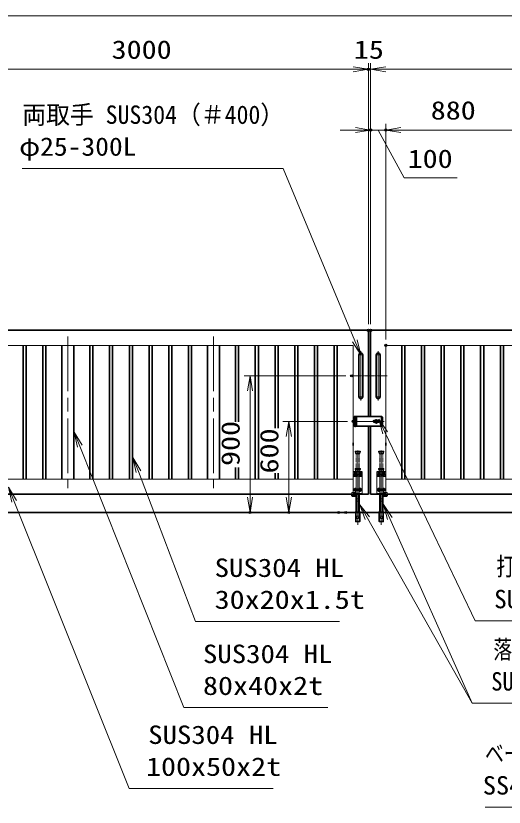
# Model space of a CAD drawing. Units: millimetres at full size. Extents: x -11880 to 11880, y -8400 to 8400.
# Drawn here: x -1593 to 1626, y -2434 to 2777 of the extents above; entities that cross this region are included whole.
import ezdxf
from ezdxf.enums import TextEntityAlignment as Align

# ---------------------------------------------------------------- set-up
doc = ezdxf.new("R2010")
doc.units = ezdxf.units.MM
doc.header["$LTSCALE"] = 30
doc.header["$PDMODE"] = 32
doc.header["$PDSIZE"] = 15
for name, pattern in [('DASHED', [7.5, 6, -1.5]), ('USER1', [18, 12, -1.5, 3, -1.5]), ('USER2', [9, 6, -0.75, 1.5, -0.75]), ('USER3', [1.125, 0.75, -0.125, 0.125, -0.125])]:
    doc.linetypes.add(name, pattern=pattern)
for name, color, linetype, lineweight in [('0-1_外形線', 7, 'Continuous', 35), ('0-2_軸線', 200, 'USER1', 15), ('0-3_細線', 2, 'Continuous', 35), ('0-4_寸法線', 4, 'Continuous', 18), ('0-5_0', 7, 'Continuous', 18), ('0-7_隠れ線', 140, 'DASHED', 18), ('0-9_01', 7, 'Continuous', 18), ('0-A_AM_0N', 7, 'Continuous', 50), ('0-B_AM_7N', 6, 'USER2', 18), ('0-C_想像線', 112, 'USER3', 15)]:
    doc.layers.add(name, color=color, linetype=linetype, lineweight=lineweight)
doc.layers.add('0-6_Defpoints', color=7, linetype='Continuous')
doc.styles.add('ＭＳ ゴシック', font='')
doc.styles.get('ＭＳ ゴシック').set_extended_font_data('MS Gothic')

# ---------------------------------------------------------------- blocks, each defined once
blk = doc.blocks.new('S29')
at = {"layer": '0-4_寸法線'}
for points in [[(25590082, 87747361.7), (25561603.6, 87747361.7), (25538879.5, 87804075.4), (25537763.7, 87806860.2)], [(25539343.6, 87804261.4), (25537763.7, 87806860.2), (25538415.3, 87803889.4)]]:
    blk.add_lwpolyline(points, dxfattribs=at)
at = {"layer": '0-4_寸法線', "color": 254, "style": 'ＭＳ ゴシック'}
for s, width, p in [('SUS304 HL', 1.15, (25565371.6, 87755062.2)), ('100x50x2t', 1.2, (25564939.6, 87748762.2))]:
    blk.add_text(s, height=3637, dxfattribs=dict(at, width=width)).set_placement(p, align=Align.BOTTOM_LEFT)
blk = doc.blocks.new('S30')
at = {"layer": '0-4_寸法線'}
for points in [[(25603222.1, 87780355.6), (25574743.7, 87780355.6), (25563439.2, 87809959), (25562369, 87812761.6)], [(25563906.3, 87810137.3), (25562369, 87812761.6), (25562972.1, 87809780.6)]]:
    blk.add_lwpolyline(points, dxfattribs=at)
at = {"layer": '0-4_寸法線', "color": 254, "style": 'ＭＳ ゴシック'}
for s, width, p in [('SUS304 HL', 1.15, (25578511.7, 87788056.2)), ('30x20x1.5t', 1.2, (25578511.7, 87781756.2))]:
    blk.add_text(s, height=3637, dxfattribs=dict(at, width=width)).set_placement(p, align=Align.BOTTOM_LEFT)
blk = doc.blocks.new('S31')
at = {"layer": '0-4_寸法線'}
for points in [[(25600917.6, 87763342.7), (25572439.2, 87763342.7), (25551851.4, 87814970.6), (25550740.2, 87817757.2)], [(25552315.9, 87815155.8), (25550740.2, 87817757.2), (25551387, 87814785.4)]]:
    blk.add_lwpolyline(points, dxfattribs=at)
at = {"layer": '0-4_寸法線', "color": 254, "style": 'ＭＳ ゴシック'}
for s, width, p in [('SUS304 HL', 1.15, (25576207.2, 87771043.2)), ('80x40x2t', 1.2, (25576207.2, 87764743.2))]:
    blk.add_text(s, height=3637, dxfattribs=dict(at, width=width)).set_placement(p, align=Align.BOTTOM_LEFT)
blk = doc.blocks.new('_Open')
at = {"layer": '0-5_0', "color": 4}
blk.add_line((-30, 5), (0, 0), dxfattribs=at)
blk.add_lwpolyline([(-30, -5), (0, 0), (-30, 0)], dxfattribs=at)
blk = doc.blocks.new('A$C130E4F3B')
at = {"layer": '0-1_外形線'}
for p, q in [((-375, -4125), (-375, 4125)), ((375, 4125), (375, -4125))]:
    blk.add_line(p, q, dxfattribs=at)
for centre, start, end in [((0, 4125), 0, 180), ((0, -4125), 180, 0)]:
    blk.add_arc(centre, 375, start, end, dxfattribs=at)
at = {"layer": '0-2_軸線'}
for p, q in [((0, 4877.9), (0, -4877.9)), ((0, 4125), (-412.5, 4125)), ((0, 4125), (412.5, 4125)), ((0, -4125), (-412.5, -4125)), ((0, -4125), (412.5, -4125))]:
    blk.add_line(p, q, dxfattribs=at)
at = {"layer": '0-2_軸線', "linetype": 'USER2'}
blk.add_line((-1779.7, 0), (1779.7, 0), dxfattribs=at)
blk = doc.blocks.new('U15')
at = {"layer": '0-A_AM_0N'}
blk.add_lwpolyline([(645, 3787.4), (450, 3674.8), (255, 3787.4), (255, 4012.6), (450, 4125.2), (645, 4012.6)], close=True, dxfattribs=at)
blk.add_circle((450, 3900), 195, dxfattribs=at)
blk.add_circle((450, 3900), 195, dxfattribs=at)
at = {"layer": '0-B_AM_7N'}
for p, q in [((697.7, 3900), (202.3, 3900)), ((450, 4147.7), (450, 3652.3))]:
    blk.add_line(p, q, dxfattribs=at)
blk = doc.blocks.new('U16')
at = {"layer": '0-A_AM_0N'}
blk.add_lwpolyline([(-255, 3787.4), (-450, 3674.8), (-645, 3787.4), (-645, 4012.6), (-450, 4125.2), (-255, 4012.6)], close=True, dxfattribs=at)
blk.add_circle((-450, 3900), 195, dxfattribs=at)
blk.add_circle((-450, 3900), 195, dxfattribs=at)
at = {"layer": '0-B_AM_7N'}
for p, q in [((-202.3, 3900), (-697.7, 3900)), ((-450, 4147.7), (-450, 3652.3))]:
    blk.add_line(p, q, dxfattribs=at)
blk = doc.blocks.new('U17')
at = {"layer": '0-A_AM_0N'}
blk.add_lwpolyline([(645, 787.4), (450, 674.8), (255, 787.4), (255, 1012.6), (450, 1125.2), (645, 1012.6)], close=True, dxfattribs=at)
blk.add_circle((450, 900), 195, dxfattribs=at)
blk.add_circle((450, 900), 195, dxfattribs=at)
at = {"layer": '0-B_AM_7N'}
for p, q in [((697.7, 900), (202.3, 900)), ((450, 1147.7), (450, 652.3))]:
    blk.add_line(p, q, dxfattribs=at)
blk = doc.blocks.new('U18')
at = {"layer": '0-A_AM_0N'}
blk.add_lwpolyline([(-255, 787.4), (-450, 674.8), (-645, 787.4), (-645, 1012.6), (-450, 1125.2), (-255, 1012.6)], close=True, dxfattribs=at)
blk.add_circle((-450, 900), 195, dxfattribs=at)
blk.add_circle((-450, 900), 195, dxfattribs=at)
at = {"layer": '0-B_AM_7N'}
for p, q in [((-202.3, 900), (-697.7, 900)), ((-450, 1147.7), (-450, 652.3))]:
    blk.add_line(p, q, dxfattribs=at)
blk = doc.blocks.new('A$C7BA44824')
at = {"layer": '0-1_外形線'}
for p, q in [((-285, 0), (-285, -3540)), ((285, 0), (285, -3540)), ((1185, 0), (1185, -270)), ((1095, -360), (285, -360))]:
    blk.add_line(p, q, dxfattribs=at)
for points in [[(975, 0), (975, -150), (285, -150)], [(408, -3600), (408, -5400), (-408, -5400), (-408, -3600)]]:
    blk.add_lwpolyline(points, dxfattribs=at)
blk.add_lwpolyline([(525, -3540), (-525, -3540), (-525, -3600), (525, -3600)], close=True, dxfattribs=at)
blk.add_arc((1095, -270), 90, 270, 0, dxfattribs=at)
at = {"layer": '0-2_軸線'}
blk.add_line((0, -6032.5), (0, 8659.7), dxfattribs=at)
at = {"layer": '0-7_隠れ線'}
for p, q in [((-495, 5100), (-525, 5070)), ((-525, 4920), (-525, 5070)), ((525, 5070), (-525, 5070)), ((-495, 4890), (-525, 4920)), ((-525, 4920), (525, 4920)), ((-495, 5100), (495, 5100)), ((495, 4890), (-495, 4890)), ((-420, 4650), (-420, 4890)), ((420, 4650), (420, 4890)), ((495, 5100), (525, 5070)), ((525, 4920), (495, 4890)), ((525, 4920), (525, 5070)), ((-900, 4500), (900, 4500)), ((-900, 0), (-900, 4500)), ((900, 4350), (-900, 4350)), ((-900, 3570), (-232.9, 3570)), ((-900, 3480), (-211.7, 3480)), ((-420, 4650), (-360, 4590)), ((420, 4650), (-420, 4650)), ((360, 4590), (-360, 4590)), ((-285, 4500), (-285, 4590)), ((-285, 4350), (-285, 3570)), ((-285, 3480), (-285, 150)), ((-119.3, 3626.8), (-232.9, 3570)), ((-79, 3546.3), (-211.7, 3480)), ((-119.3, 3626.8), (-79, 3546.3)), ((119.3, 3626.8), (79, 3546.3)), ((79, 3546.3), (211.7, 3480)), ((232.9, 3570), (119.3, 3626.8)), ((211.7, 3480), (900, 3480)), ((900, 3570), (232.9, 3570)), ((285, 4590), (285, 4500)), ((285, 4350), (285, 4029.9)), ((285, 3770.1), (285, 3570)), ((285, 3480), (285, 150)), ((420, 4650), (360, 4590)), ((900, 4500), (900, 360)), ((-120, 150), (-900, 150)), ((-120, 0), (-900, 0)), ((-120, 150), (-120, 0)), ((120, 0), (-120, 0)), ((900, 150), (120, 150)), ((120, 150), (120, 0)), ((900, 0), (120, 0)), ((285, 360), (1095, 360)), ((900, 150), (900, 0)), ((1185, 270), (1185, 0)), ((-180, -1380), (-285, -930)), ((285, -930), (-285, -930)), ((180, -1380), (-180, -1380)), ((180, -1380), (285, -930)), ((-378, -5400), (-378, -3600)), ((-375, -3600), (-375, -3540)), ((-285, -4350), (-285, -3540)), ((-180, -4800), (-285, -4350)), ((285, -4350), (-285, -4350)), ((180, -4800), (285, -4350)), ((285, -3540), (285, -4350)), ((375, -3600), (375, -3540)), ((378, -5400), (378, -3600)), ((180, -4800), (-180, -4800))]:
    blk.add_line(p, q, dxfattribs=at)
blk.add_lwpolyline([(285, 150), (975, 150), (975, 0)], dxfattribs=at)
blk.add_arc((1095, 270), 90, 0, 90, dxfattribs=at)
at = {"layer": '0-C_想像線'}
for p, q in [((-495, 8520), (-525, 8490)), ((-525, 8340), (-525, 8490)), ((525, 8490), (-525, 8490)), ((-495, 8310), (-525, 8340)), ((-525, 8340), (525, 8340)), ((-495, 8520), (495, 8520)), ((495, 8310), (-495, 8310)), ((-420, 8070), (-420, 8310)), ((-420, 8070), (-360, 8010)), ((420, 8070), (-420, 8070)), ((360, 8010), (-360, 8010)), ((-285, 5100), (-285, 8010)), ((285, 5100), (285, 8010)), ((420, 8070), (360, 8010)), ((420, 8070), (420, 8310)), ((495, 8520), (525, 8490)), ((525, 8340), (495, 8310)), ((525, 8340), (525, 8490))]:
    blk.add_line(p, q, dxfattribs=at)
at = {"layer": '0-A_AM_0N'}
for name in ['U16', 'U15', 'U18', 'U17']:
    blk.add_blockref(name, (0, 0), dxfattribs=at)
blk = doc.blocks.new('S40')
at = {"layer": '0-4_寸法線'}
for points in [[(25540479.9, 87869864.4), (25592055.9, 87869864.4), (25606246.7, 87835777), (25607399.7, 87833007.4)], [(25605785.1, 87835584.8), (25607399.7, 87833007.4), (25606708.3, 87835969.2)]]:
    blk.add_lwpolyline(points, dxfattribs=at)
at = {"layer": '0-4_寸法線', "color": 254, "style": 'ＭＳ ゴシック'}
for s, width, p in [('両取手 SUS304（＃400）', 0.95, (25540479.9, 87877565)), ('φ25-300L', 1.1, (25539875.1, 87871265))]:
    blk.add_text(s, height=3637, dxfattribs=dict(at, width=width)).set_placement(p, align=Align.BOTTOM_LEFT)
blk = doc.blocks.new('S41')
at = {"layer": '0-4_寸法線'}
for points in [[(25677338.3, 87764208.4), (25629419.9, 87764208.4), (25613146.9, 87800709.7), (25611925.4, 87803449.7)], [(25613603.6, 87800913.3), (25611925.4, 87803449.7), (25612690.3, 87800506.1)]]:
    blk.add_lwpolyline(points, dxfattribs=at)
at = {"layer": '0-4_寸法線', "color": 254, "style": 'ＭＳ ゴシック'}
for s, width, p in [('落し棒（建物側）', 0.75, (25633619.9, 87771909)), ('SUS304 φ19 電解研磨', 0.9, (25633187.9, 87765609))]:
    blk.add_text(s, height=3637, dxfattribs=dict(at, width=width)).set_placement(p, align=Align.BOTTOM_LEFT)
blk = doc.blocks.new('S42')
at = {"layer": '0-4_寸法線'}
for points in [[(25668882, 87780466.3), (25630006.8, 87780466.3), (25612237.5, 87817620.1), (25610943.1, 87820326.5)], [(25612688.5, 87817835.8), (25610943.1, 87820326.5), (25611786.4, 87817404.4)]]:
    blk.add_lwpolyline(points, dxfattribs=at)
at = {"layer": '0-4_寸法線', "color": 254, "style": 'ＭＳ ゴシック', "width": 0.75}
blk.add_text('打掛金具（道路側）', height=3637, dxfattribs=at).set_placement((25634206.8, 87788318.1), align=Align.BOTTOM_LEFT)
at = {"layer": '0-4_寸法線', "color": 254, "style": 'ＭＳ ゴシック'}
blk.add_text('SUS304（＃400）', height=3637, dxfattribs=at).set_placement((25633774.8, 87781866.9), align=Align.BOTTOM_LEFT)
blk = doc.blocks.new('S43')
at = {"layer": '0-4_寸法線'}
for points in [[(25633199.9, 87764208.4), (25629419.9, 87764208.4), (25608718, 87800764.9), (25607239.7, 87803375.3)], [(25609153.1, 87801011.2), (25607239.7, 87803375.3), (25608283, 87800518.5)]]:
    blk.add_lwpolyline(points, dxfattribs=at)
blk = doc.blocks.new('S46')
at = {"layer": '0-4_寸法線'}
for points in [[(25631962.3, 87743664.6), (25675618.3, 87743664.6), (25695098.8, 87792010.1), (25696220, 87794792.7)], [(25695562.6, 87791823.2), (25696220, 87794792.7), (25694635, 87792196.9)]]:
    blk.add_lwpolyline(points, dxfattribs=at)
at = {"layer": '0-4_寸法線', "color": 254, "style": 'ＭＳ ゴシック'}
for s, width, p in [('ベースアンカー', 0.75, (25631962.3, 87751365.2)), ('SS400 L5×40×40', 1.05, (25631530.3, 87745065.2))]:
    blk.add_text(s, height=3637, dxfattribs=dict(at, width=width)).set_placement(p, align=Align.BOTTOM_LEFT)

msp = doc.modelspace()

# ---------------------------------------------------------------- linework, layer by layer
at = {"layer": '0-1_外形線'}
for p, q in [((-1544.46, 606.35), (-1544.46, -273.65)), ((-1524.46, -273.65), (-1524.46, 606.35)), ((-1414.46, 606.35), (-1414.46, -273.65)), ((-1394.46, -273.65), (-1394.46, 606.35)), ((-1289.46, 606.35), (-1289.46, -273.65)), ((-1209.46, 606.35), (-1209.46, -273.65)), ((-1104.46, 606.35), (-1104.46, -273.65)), ((-1084.46, -273.65), (-1084.46, 606.35)), ((-974.46, 606.35), (-974.46, -273.65)), ((-954.46, -273.65), (-954.46, 606.35)), ((-844.46, 606.35), (-844.46, -273.65)), ((-824.46, -273.65), (-824.46, 606.35)), ((-714.46, 606.35), (-714.46, -273.65)), ((-694.46, -273.65), (-694.46, 606.35)), ((-584.46, 606.35), (-584.46, -273.65)), ((-564.46, -273.65), (-564.46, 606.35)), ((-454.46, 606.35), (-454.46, -273.65)), ((-434.46, -273.65), (-434.46, 606.35)), ((-329.46, 606.35), (-329.46, -273.65)), ((-249.46, 606.35), (-249.46, -273.65)), ((-144.46, 102.64), (-144.46, 606.35)), ((-124.46, 606.35), (-124.46, 102.64)), ((-14.46, -273.65), (-14.46, 606.35)), ((5.54, 606.35), (5.54, -273.65)), ((115.54, 61.81), (115.54, 606.35)), ((135.54, 606.35), (135.54, 61.81)), ((245.54, -273.65), (245.54, 606.35)), ((265.54, 606.35), (265.54, -273.65)), ((375.54, -273.65), (375.54, 606.35)), ((395.54, 606.35), (395.54, -273.65)), ((505.54, -273.65), (505.54, 606.35)), ((525.54, 606.35), (525.54, -273.65)), ((950.54, 606.35), (950.54, -273.65)), ((970.54, -273.65), (970.54, 606.35)), ((1080.54, 606.35), (1080.54, -273.65)), ((1100.54, -273.65), (1100.54, 606.35)), ((1210.54, 606.35), (1210.54, -273.65)), ((1230.54, -273.65), (1230.54, 606.35)), ((1340.54, 606.35), (1340.54, -273.65)), ((1360.54, -273.65), (1360.54, 606.35)), ((1470.54, 606.35), (1470.54, -273.65)), ((1490.54, -273.65), (1490.54, 606.35)), ((1600.54, 606.35), (1600.54, -273.65)), ((1620.54, -273.65), (1620.54, 606.35)), ((733.4, 138.85), (653.04, 138.85)), ((733.4, 138.85), (819.04, 138.85)), ((734.4, 138.85), (739.4, 138.85)), ((774.38, 111.35), (768.04, 111.35)), ((769.04, 108.85), (770.79, 108.85)), ((769.04, 103.85), (769.04, 108.85)), ((770.79, 108.85), (797.04, 108.85)), ((798.04, 111.35), (791.7, 111.35)), ((797.04, 103.85), (797.04, 108.85)), ((823.04, 134.85), (819.04, 138.85)), ((823.04, 134.85), (823.04, 77.85)), ((650.04, 98.85), (650.04, 93.1)), ((819.04, 73.85), (653.04, 73.85)), ((730.54, -373.65), (730.54, 73.85)), ((745.54, -373.65), (745.54, 73.85)), ((768.04, 101.35), (774.38, 101.35)), ((769.04, 103.85), (770.79, 103.85)), ((797.04, 103.85), (770.79, 103.85)), ((791.7, 101.35), (798.04, 101.35)), ((819.04, 73.85), (823.04, 77.85)), ((630.54, -34.15), (630.54, -53.15)), ((845.54, -34.15), (845.54, -53.15)), ((-144.46, -273.65), (-144.46, -198.01)), ((-124.46, -198.01), (-124.46, -273.65)), ((115.54, -273.65), (115.54, -235.79)), ((135.54, -235.79), (135.54, -273.65)), ((730.54, -373.65), (-2269.46, -373.65)), ((745.54, -373.65), (3745.54, -373.65)), ((-2899.46, -493.65), (4375.54, -493.65))]:
    msp.add_line(p, q, dxfattribs=at)
for points in [[(-2269.46, 706.35), (730.54, 706.35), (730.54, 138.85)], [(3745.54, 706.35), (745.54, 706.35), (745.54, 138.85)]]:
    msp.add_lwpolyline(points, dxfattribs=at)
for centre, radius, start, end in [((768.04, 106.35), 5, 90, 270), ((783.04, 106.35), 10, 30, 150), ((798.04, 106.35), 5, 270, 90), ((783.04, 106.35), 10, 210, 330)]:
    msp.add_arc(centre, radius, start, end, dxfattribs=at)
at = {"layer": '0-2_軸線'}
for p, q in [((-1249.46, 665.35), (-1249.46, -332.65)), ((-289.46, 665.35), (-289.46, -332.65)), ((835.72, 106.35), (632.21, 106.35)), ((644.04, 143.73), (644.04, 68.97)), ((783.04, 91.04), (783.04, 121.67))]:
    msp.add_line(p, q, dxfattribs=at)
at = {"layer": '0-3_細線'}
for p, q in [((650.04, 138.85), (638.04, 138.85)), ((638.04, 127.35), (653.04, 127.35)), ((638.04, 127.35), (638.04, 113.85)), ((638.04, 113.85), (653.04, 113.85)), ((638.04, 99.35), (638.04, 113.35)), ((638.04, 113.35), (653.04, 113.35)), ((650.04, 127.85), (650.04, 138.85)), ((650.04, 138.85), (653.04, 138.85)), ((650.04, 127.35), (650.04, 113.85)), ((650.04, 99.35), (650.04, 113.35)), ((653.04, 127.35), (653.04, 138.85)), ((653.04, 113.35), (653.04, 127.85)), ((653.04, 113.85), (653.04, 98.85)), ((653.04, 99.35), (638.04, 99.35)), ((653.04, 98.85), (638.04, 98.85)), ((638.04, 98.85), (638.04, 85.35)), ((638.04, 85.35), (653.04, 85.35)), ((638.04, 84.85), (653.04, 84.85)), ((653.04, 73.85), (644.04, 73.85)), ((650.04, 93.1), (650.04, 85.35)), ((650.04, 73.85), (650.04, 84.85)), ((653.04, 84.85), (653.04, 99.35)), ((653.04, 85.35), (653.04, 73.85)), ((738.04, -493.65), (1222.39, -493.65))]:
    msp.add_line(p, q, dxfattribs=at)
for points in [[(653.04, 127.85), (638.04, 127.85), (638.04, 138.85)], [(644.04, 73.85), (638.04, 73.85), (638.04, 84.85)]]:
    msp.add_lwpolyline(points, dxfattribs=at)
at = {"layer": '0-4_寸法線'}
for p, q in [((-2399.46, 2776.93), (3875.54, 2776.93)), ((730.54, 746.35), (730.54, 2464.92)), ((730.54, 746.35), (730.54, 2464.92)), ((745.54, 746.35), (745.54, 2464.92)), ((745.54, 746.35), (745.54, 2464.92)), ((730.54, 2424.92), (-2269.46, 2424.92)), ((630.54, 2424.92), (530.54, 2424.92)), ((745.54, 2424.92), (730.54, 2424.92)), ((745.54, 2424.92), (3745.54, 2424.92)), ((845.54, 2424.92), (945.54, 2424.92)), ((745.54, 746.35), (745.54, 2064.92)), ((845.54, 646.35), (845.54, 2064.92)), ((845.54, 646.35), (845.54, 2064.92)), ((645.54, 2024.92), (545.54, 2024.92)), ((845.54, 2024.92), (745.54, 2024.92)), ((1725.54, 2024.92), (845.54, 2024.92)), ((945.54, 2024.92), (1045.54, 2024.92)), ((1625.54, 2024.92), (1525.54, 2024.92)), ((581.21, 406.35), (-88.68, 406.35)), ((-48.68, 406.35), (-48.68, -493.65)), ((592.21, 106.35), (166.4, 106.35)), ((206.4, 106.35), (206.4, -493.65)), ((541.85, -493.65), (-88.68, -493.65)), ((494.62, -493.65), (166.4, -493.65))]:
    msp.add_line(p, q, dxfattribs=at)
msp.add_lwpolyline([(795.54, 2024.92), (966.02, 1710.2), (1314.82, 1710.2)], dxfattribs=at)
at = {"layer": '0-5_0'}
for p, q in [((630.54, 606.35), (-2169.46, 606.35)), ((630.54, -34.15), (630.54, 606.35)), ((845.54, -34.15), (845.54, 606.35)), ((845.54, 606.35), (3645.54, 606.35))]:
    msp.add_line(p, q, dxfattribs=at)
for points in [[(-2169.46, 606.35), (-2169.46, -273.65), (630.54, -273.65), (630.54, -53.15)], [(3645.54, 606.35), (3645.54, -273.65), (845.54, -273.65), (845.54, -53.15)]]:
    msp.add_lwpolyline(points, dxfattribs=at)
at = {"layer": '0-6_Defpoints'}
for p in [(730.54, 2424.92), (745.54, 2024.92), (845.54, 2024.92), (730.54, 706.35), (745.54, 706.35), (845.54, 606.35), (621.21, 406.35), (632.21, 106.35), (-48.68, -493.65), (206.4, -493.65), (534.62, -493.65), (581.85, -493.65)]:
    msp.add_point(p, dxfattribs=at)
at = {"layer": '0-7_隠れ線'}
for p, q in [((641.04, 127.85), (641.04, 138.85)), ((641.04, 113.85), (641.04, 127.35)), ((641.04, 99.35), (641.04, 113.35)), ((647.04, 138.85), (647.04, 127.85)), ((647.04, 113.85), (647.04, 127.35)), ((647.04, 113.35), (647.04, 99.35)), ((641.04, 85.35), (641.04, 98.85)), ((641.04, 73.85), (641.04, 84.85)), ((647.04, 85.35), (647.04, 98.85)), ((647.04, 84.85), (647.04, 73.85))]:
    msp.add_line(p, q, dxfattribs=at)
at = {"layer": '0-7_隠れ線', "linetype": 'Continuous'}
for start, end in [(24.62432, 155.37568), (204.62432, 335.37568)]:
    msp.add_arc((783.04, 106.35), 6, start, end, dxfattribs=at)
at = {"layer": '0-9_01', "color": 4}
msp.add_line((814.53, 137.17), (814.53, 76), dxfattribs=at)

# ---------------------------------------------------------------- block references
at = {"layer": '0-1_外形線', "yscale": 0.03333333}
for name, p, xscale in [('A$C130E4F3B', (680.54, 406.35), -0.03333333), ('A$C130E4F3B', (795.54, 406.35), 0.03333333), ('A$C7BA44824', (660.54, -373.65), -0.03333333), ('A$C7BA44824', (815.54, -373.65), 0.03333333)]:
    msp.add_blockref(name, p, dxfattribs=dict(at, xscale=xscale))
at = {"layer": '0-4_寸法線'}
for name, p, xscale, yscale in [('_Open', (730.54, 2424.92), 3.333333, 3.333333), ('_Open', (730.54, 2424.92), 3.333333, 3.333333), ('S40', (-852899.45, -2927222.87), 0.03333333, 0.03333333), ('_Open', (745.54, 2024.92), 3.333333, 3.333333), ('S42', (-852899.45, -2927222.87), 0.03333333, 0.03333333), ('S31', (-852899.45, -2927222.87), 0.03333333, 0.03333333), ('S30', (-852899.45, -2927222.87), 0.03333333, 0.03333333), ('S29', (-852899.45, -2927222.87), 0.03333333, 0.03333333), ('S43', (-852899.45, -2927222.87), 0.03333333, 0.03333333), ('S41', (-852899.45, -2927222.87), 0.03333333, 0.03333333), ('S46', (-852899.45, -2927222.87), 0.03333333, 0.03333333)]:
    msp.add_blockref(name, p, dxfattribs=dict(at, xscale=xscale, yscale=yscale))
at = {"layer": '0-4_寸法線', "xscale": 3.333333, "yscale": 3.333333}
for p, rotation in [((745.54, 2424.92), 180), ((745.54, 2424.92), 180), ((845.54, 2024.92), 180), ((845.54, 2024.92), 180), ((-48.68, 406.35), 90), ((206.4, 106.35), 90), ((-48.68, -493.65), 270), ((206.4, -493.65), 270)]:
    msp.add_blockref('_Open', p, dxfattribs=dict(at, rotation=rotation))

# ---------------------------------------------------------------- texts
at = {"layer": '0-4_寸法線', "color": 254, "style": 'ＭＳ ゴシック', "width": 1.2}
for s, p in [('3000', (-961.46, 2457.6)), ('15', (634.84, 2457.6)), ('880', (1141.54, 2057.6)), ('100', (989.22, 1738.89))]:
    msp.add_text(s, height=121.2, dxfattribs=at).set_placement(p, align=Align.BOTTOM_LEFT)
for s, p in [('900', (-81.36, -187.65)), ('600', (173.71, -236.87))]:
    msp.add_text(s, height=121.2, rotation=90, dxfattribs=at).set_placement(p, align=Align.BOTTOM_LEFT)

doc.saveas('drawing.dxf')
